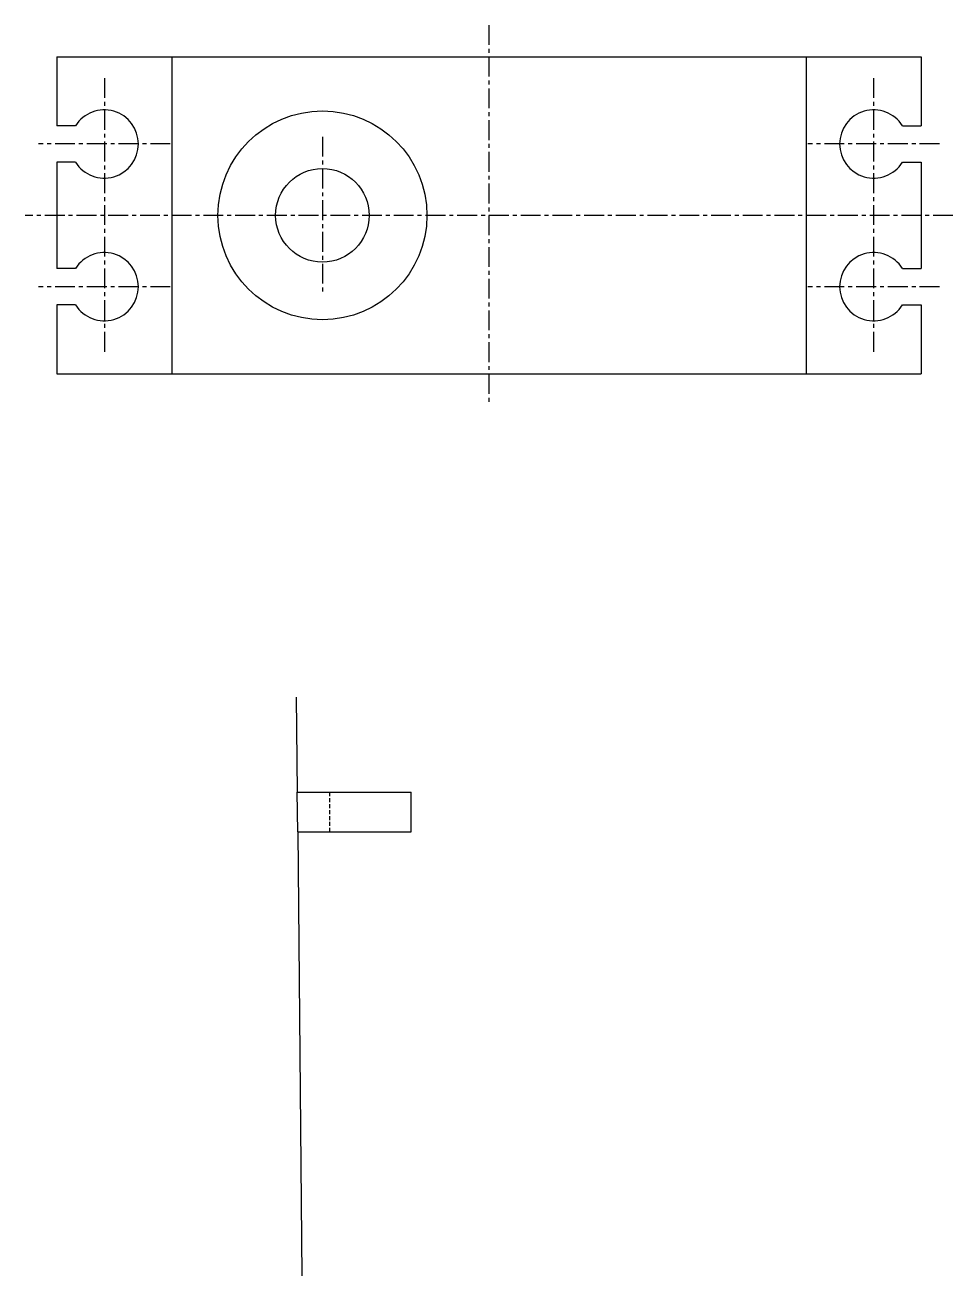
# Model space of a CAD drawing. Header units: millimetres. Extents: x -110 to 264, y 75 to 267.
# Drawn here: x -110.4 to -51.9, y 75.1 to 153.9 of the extents above.
import ezdxf

# ---------------------------------------------------------------- set-up
doc = ezdxf.new("R2010")
doc.units = ezdxf.units.MM
doc.header["$MEASUREMENT"] = 0
doc.linetypes.add('CENTER', pattern=[2, 1.25, -0.25, 0.25, -0.25])
doc.linetypes.add('HIDDEN', pattern=[0.375, 0.25, -0.125])
for name, color, linetype in [('Centerline', 1, 'CENTER'), ('Hidden', 1, 'HIDDEN'), ('Servo', 2, 'Continuous')]:
    doc.layers.add(name, color=color, linetype=linetype)

msp = doc.modelspace()

# ---------------------------------------------------------------- linework, layer by layer
at = {"layer": 'Centerline'}
for p, q in [((-81.194, 153.929), (-81.194, 129.929)), ((-105.444, 150.579), (-105.444, 133.279)), ((-56.944, 150.579), (-56.944, 133.279)), ((-91.694, 146.879), (-91.694, 136.979)), ((-101.294, 146.429), (-109.594, 146.429)), ((-52.794, 146.429), (-61.094, 146.429)), ((-51.944, 141.929), (-110.444, 141.929)), ((-101.294, 137.429), (-109.594, 137.429)), ((-52.794, 137.429), (-61.094, 137.429))]:
    msp.add_line(p, q, dxfattribs=at)
at = {"layer": 'Hidden'}
msp.add_line((-91.252, 105.554), (-91.252, 103.054), dxfattribs=at)
at = {"layer": 'Servo'}
for p, q in [((-108.444, 151.929), (-53.944, 151.929)), ((-108.444, 151.929), (-108.444, 147.579)), ((-101.194, 151.929), (-101.194, 131.929)), ((-61.194, 151.929), (-61.194, 131.929)), ((-53.944, 151.929), (-53.944, 147.579)), ((-107.26, 147.579), (-108.444, 147.579)), ((-55.127, 147.579), (-53.944, 147.579)), ((-108.444, 145.279), (-108.444, 138.579)), ((-107.26, 145.279), (-108.444, 145.279)), ((-55.127, 145.279), (-53.944, 145.279)), ((-53.944, 145.279), (-53.944, 138.579)), ((-107.26, 138.579), (-108.444, 138.579)), ((-55.127, 138.579), (-53.944, 138.579)), ((-108.444, 136.279), (-108.444, 131.929)), ((-107.26, 136.279), (-108.444, 136.279)), ((-55.127, 136.279), (-53.944, 136.279)), ((-53.944, 136.279), (-53.944, 131.929)), ((-108.444, 131.929), (-53.944, 131.929)), ((-93.352, 111.554), (-93.281, 105.554)), ((-93.281, 105.554), (-86.102, 105.554)), ((-93.252, 103.054), (-93.281, 105.554)), ((-86.102, 103.054), (-86.102, 105.554)), ((-93.252, 103.054), (-86.102, 103.054)), ((-93.252, 103.054), (-93.002, 75.054))]:
    msp.add_line(p, q, dxfattribs=at)
for radius in [6.585, 2.95]:
    msp.add_circle((-91.694, 141.929), radius, dxfattribs=at)
for centre, start, end in [((-105.444, 146.429), 212.33603, 147.66397), ((-56.944, 146.429), 32.33603, 327.66397), ((-105.444, 137.429), 212.33603, 147.66397), ((-56.944, 137.429), 32.33603, 327.66397)]:
    msp.add_arc(centre, 2.15, start, end, dxfattribs=at)

doc.saveas('drawing.dxf')
